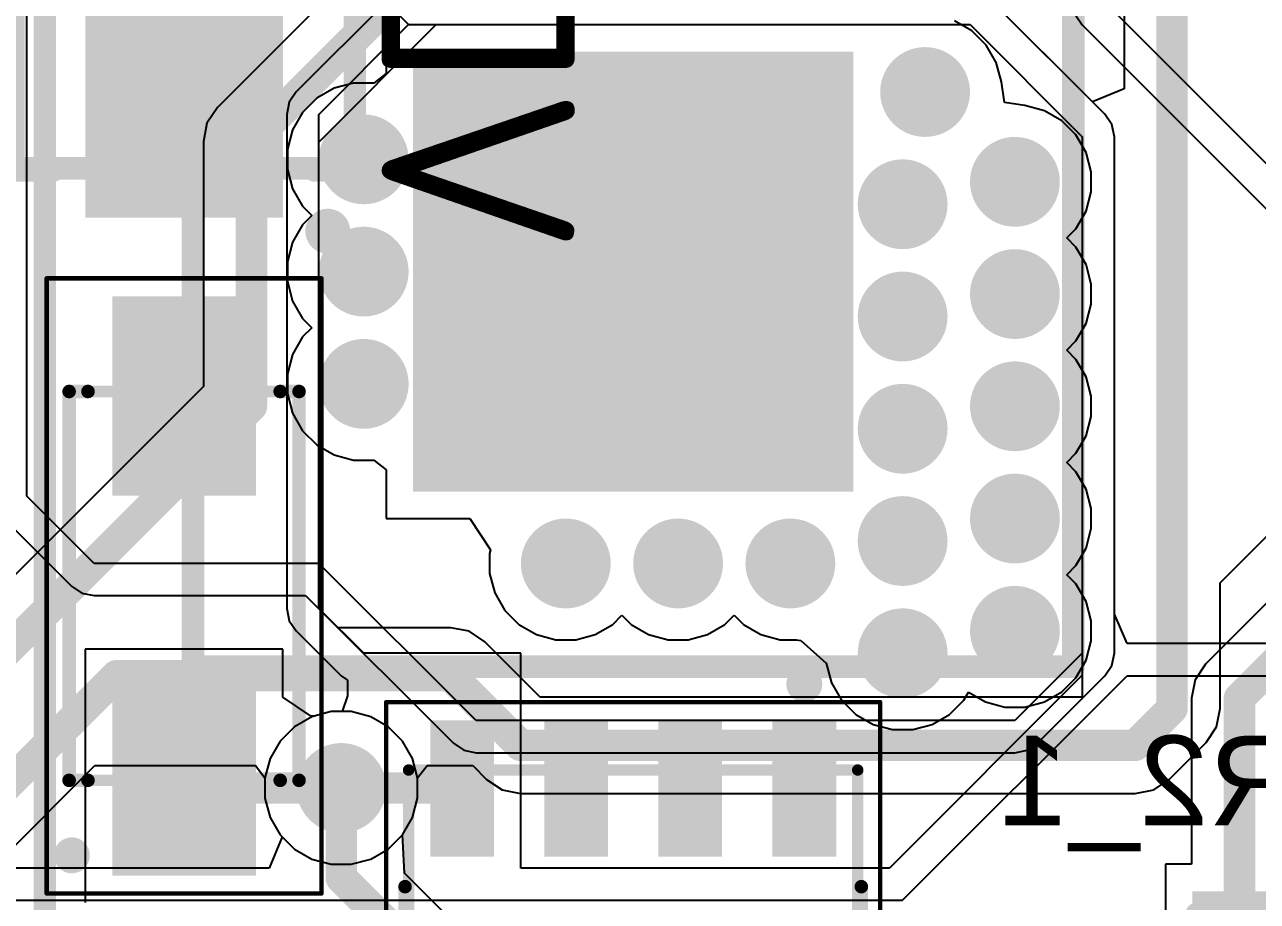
# Model space of a CAD drawing. Header units: inches. Extents: x 0 to 106, y 0 to 106.
# Drawn here: x 23.22 to 36.95, y 71.49 to 81.25 of the extents above; entities that cross this region are included whole.
import ezdxf

# ---------------------------------------------------------------- set-up
doc = ezdxf.new("R2010")
doc.units = ezdxf.units.IN
for name, color, linetype in [('Assembly Notes', 56, 'Continuous'), ('Board Shape', 56, 'Continuous'), ('Bottom Layer', 5, 'Continuous'), ('Bottom Overlay', 54, 'Continuous'), ('Bottom Paste', 16, 'Continuous'), ('Bottom Solder', 6, 'Continuous'), ('Layer 1', 16, 'Continuous'), ('Layer 2', 76, 'Continuous'), ('Mechanical 1', 6, 'Continuous'), ('Mechanical 13', 56, 'Continuous'), ('Mechanical 15', 56, 'Continuous'), ('Multi-Layer', 9, 'Continuous'), ('Pad Holes', 156, 'Continuous'), ('Top Layer', 1, 'Continuous'), ('Top Overlay', 2, 'Continuous'), ('Top Paste', 8, 'Continuous'), ('Top Solder', 216, 'Continuous'), ('Via Holes', 16, 'Continuous')]:
    doc.layers.add(name, color=color, linetype=linetype)
doc.styles.add('Arial', font='', dxfattribs={"height": 0.2})
doc.styles.add('GOST type B', font='', dxfattribs={"height": 0.2})
doc.styles.get('Arial').set_extended_font_data('Arial')
doc.styles.get('GOST type B').set_extended_font_data('GOST type B')

# ---------------------------------------------------------------- blocks, each defined once
blk = doc.blocks.new('0603R_B_191')
at = {"layer": 'Bottom Layer'}
for points in [[(-0.25, 0.475), (-0.25, -0.475), (-1.05, -0.475), (-1.05, 0.475)], [(1.05, 0.475), (1.05, -0.475), (0.25, -0.475), (0.25, 0.475)]]:
    blk.add_hatch(color=5, dxfattribs=at).paths.add_polyline_path(points)
at = {"layer": 'Bottom Paste'}
for points in [[(-0.25, 0.475), (-0.25, -0.475), (-1.05, -0.475), (-1.05, 0.475)], [(1.05, 0.475), (1.05, -0.475), (0.25, -0.475), (0.25, 0.475)]]:
    blk.add_hatch(color=16, dxfattribs=at).paths.add_polyline_path(points)
at = {"layer": 'Bottom Solder'}
for points in [[(-0.2, 0.525), (-0.2, -0.525), (-1.1, -0.525), (-1.1, 0.525)], [(1.1, 0.525), (1.1, -0.525), (0.2, -0.525), (0.2, 0.525)]]:
    blk.add_hatch(color=6, dxfattribs=at).paths.add_polyline_path(points)
at = {"layer": 'Assembly Notes'}
for points in [[(-0.85, 0.475, 0.25, 0.25, 0), (0.85, 0.475, 0.25, 0.25, 0)], [(-0.85, 0.475, 0.25, 0.25, 0), (-0.85, -0.475, 0.25, 0.25, 0)], [(0.85, 0.475, 0.25, 0.25, 0), (0.85, -0.475, 0.25, 0.25, 0)], [(-0.85, -0.475, 0.25, 0.25, 0), (0.85, -0.475, 0.25, 0.25, 0)]]:
    blk.add_lwpolyline(points, format="xyseb", dxfattribs=at)
for points in [[(-0.913, 0.475, 0.125, 0.125, 1), (-0.788, 0.475, 0.125, 0.125, 1)], [(-0.913, 0.475, 0.125, 0.125, 1), (-0.788, 0.475, 0.125, 0.125, 1)], [(0.787, 0.475, 0.125, 0.125, 1), (0.912, 0.475, 0.125, 0.125, 1)], [(0.787, 0.475, 0.125, 0.125, 1), (0.912, 0.475, 0.125, 0.125, 1)], [(-0.913, -0.475, 0.125, 0.125, 1), (-0.788, -0.475, 0.125, 0.125, 1)], [(-0.913, -0.475, 0.125, 0.125, 1), (-0.788, -0.475, 0.125, 0.125, 1)], [(0.787, -0.475, 0.125, 0.125, 1), (0.912, -0.475, 0.125, 0.125, 1)], [(0.787, -0.475, 0.125, 0.125, 1), (0.912, -0.475, 0.125, 0.125, 1)]]:
    blk.add_lwpolyline(points, format="xyseb", close=True, dxfattribs=at)
at = {"layer": 'Bottom Overlay'}
for points in [[(-0.5, 0.725, 0.15, 0.15, 0), (0.5, 0.725, 0.15, 0.15, 0)], [(-0.5, -0.725, 0.15, 0.15, 0), (0.5, -0.725, 0.15, 0.15, 0)]]:
    blk.add_lwpolyline(points, format="xyseb", dxfattribs=at)
for points in [[(-0.537, 0.725, 0.075, 0.075, 1), (-0.462, 0.725, 0.075, 0.075, 1)], [(0.462, 0.725, 0.075, 0.075, 1), (0.537, 0.725, 0.075, 0.075, 1)], [(-0.537, -0.725, 0.075, 0.075, 1), (-0.462, -0.725, 0.075, 0.075, 1)], [(0.462, -0.725, 0.075, 0.075, 1), (0.537, -0.725, 0.075, 0.075, 1)]]:
    blk.add_lwpolyline(points, format="xyseb", close=True, dxfattribs=at)
at = {"layer": 'Assembly Notes', "style": 'GOST type B', "text_generation_flag": 2}
blk.add_text('R2_1', height=2.15, rotation=180, dxfattribs=at).set_placement((-2.4, -1.4))
blk = doc.blocks.new('SMA_B_216')
at = {"layer": 'Bottom Layer'}
for points in [[(-3.175, 0.75), (-1.055, 0.75), (-1.055, -0.75), (-3.175, -0.75)], [(1.055, 0.75), (3.175, 0.75), (3.175, -0.75), (1.055, -0.75)]]:
    blk.add_hatch(color=5, dxfattribs=at).paths.add_polyline_path(points)
at = {"layer": 'Bottom Paste'}
for points in [[(-3.175, 0.75), (-1.055, 0.75), (-1.055, -0.75), (-3.175, -0.75)], [(1.055, 0.75), (3.175, 0.75), (3.175, -0.75), (1.055, -0.75)]]:
    blk.add_hatch(color=16, dxfattribs=at).paths.add_polyline_path(points)
at = {"layer": 'Bottom Solder'}
for points in [[(-3.225, 0.8), (-1.005, 0.8), (-1.005, -0.8), (-3.225, -0.8)], [(1.005, 0.8), (3.225, 0.8), (3.225, -0.8), (1.005, -0.8)]]:
    blk.add_hatch(color=6, dxfattribs=at).paths.add_polyline_path(points)
at = {"layer": 'Bottom Overlay'}
for points in [[(-2.9, 1.25, 0.2, 0.2, 1), (-3.1, 1.25, 0.2, 0.2, 1)], [(-3.15, 1.25, 0.1, 0.1, 1), (-3.05, 1.25, 0.1, 0.1, 1)], [(-2.95, 1.25, 0.1, 0.1, 1), (-2.85, 1.25, 0.1, 0.1, 1)], [(-2.203, 1.28, 0.075, 0.075, 1), (-2.127, 1.28, 0.075, 0.075, 1)], [(-2.203, 1.28, 0.075, 0.075, 1), (-2.127, 1.28, 0.075, 0.075, 1)], [(2.127, 1.28, 0.075, 0.075, 1), (2.203, 1.28, 0.075, 0.075, 1)], [(2.127, 1.28, 0.075, 0.075, 1), (2.203, 1.28, 0.075, 0.075, 1)], [(-2.203, 1.07, 0.075, 0.075, 1), (-2.127, 1.07, 0.075, 0.075, 1)], [(2.127, 1.07, 0.075, 0.075, 1), (2.203, 1.07, 0.075, 0.075, 1)], [(-2.203, -1.07, 0.075, 0.075, 1), (-2.127, -1.07, 0.075, 0.075, 1)], [(2.127, -1.07, 0.075, 0.075, 1), (2.203, -1.07, 0.075, 0.075, 1)], [(-2.203, -1.28, 0.075, 0.075, 1), (-2.127, -1.28, 0.075, 0.075, 1)], [(-2.203, -1.28, 0.075, 0.075, 1), (-2.127, -1.28, 0.075, 0.075, 1)], [(2.127, -1.28, 0.075, 0.075, 1), (2.203, -1.28, 0.075, 0.075, 1)], [(2.127, -1.28, 0.075, 0.075, 1), (2.203, -1.28, 0.075, 0.075, 1)]]:
    blk.add_lwpolyline(points, format="xyseb", close=True, dxfattribs=at)
for points in [[(-2.165, 1.28, 0.15, 0.15, 0), (-2.165, 1.07, 0.15, 0.15, 0)], [(-2.165, 1.28, 0.15, 0.15, 0), (2.165, 1.28, 0.15, 0.15, 0)], [(2.165, 1.28, 0.15, 0.15, 0), (2.165, 1.07, 0.15, 0.15, 0)], [(-2.165, -1.07, 0.15, 0.15, 0), (-2.165, -1.28, 0.15, 0.15, 0)], [(2.165, -1.07, 0.15, 0.15, 0), (2.165, -1.28, 0.15, 0.15, 0)], [(-2.165, -1.28, 0.15, 0.15, 0), (2.165, -1.28, 0.15, 0.15, 0)]]:
    blk.add_lwpolyline(points, format="xyseb", dxfattribs=at)
at = {"layer": 'Mechanical 13'}
for points in [[(-2.165, 1.28, 0.127, 0.127, 0), (-2.165, -1.28, 0.127, 0.127, 0)], [(-2.165, 1.28, 0.127, 0.127, 0), (2.165, 1.28, 0.127, 0.127, 0)], [(2.165, 1.28, 0.127, 0.127, 0), (2.165, -1.28, 0.127, 0.127, 0)], [(-2.165, -1.28, 0.127, 0.127, 0), (2.165, -1.28, 0.127, 0.127, 0)]]:
    blk.add_lwpolyline(points, format="xyseb", dxfattribs=at)
for points in [[(-2.197, 1.28, 0.0635, 0.0635, 1), (-2.133, 1.28, 0.0635, 0.0635, 1)], [(-2.197, 1.28, 0.0635, 0.0635, 1), (-2.133, 1.28, 0.0635, 0.0635, 1)], [(2.133, 1.28, 0.0635, 0.0635, 1), (2.197, 1.28, 0.0635, 0.0635, 1)], [(2.133, 1.28, 0.0635, 0.0635, 1), (2.197, 1.28, 0.0635, 0.0635, 1)], [(-2.197, -1.28, 0.0635, 0.0635, 1), (-2.133, -1.28, 0.0635, 0.0635, 1)], [(-2.197, -1.28, 0.0635, 0.0635, 1), (-2.133, -1.28, 0.0635, 0.0635, 1)], [(2.133, -1.28, 0.0635, 0.0635, 1), (2.197, -1.28, 0.0635, 0.0635, 1)], [(2.133, -1.28, 0.0635, 0.0635, 1), (2.197, -1.28, 0.0635, 0.0635, 1)]]:
    blk.add_lwpolyline(points, format="xyseb", close=True, dxfattribs=at)
at = {"layer": 'Mechanical 15'}
for points in [[(-3.425, 1.53, 0.05, 0.05, 0), (-3.425, -1.53, 0.05, 0.05, 0)], [(-3.425, 1.53, 0.05, 0.05, 0), (3.425, 1.53, 0.05, 0.05, 0)], [(3.425, 1.53, 0.05, 0.05, 0), (3.425, -1.53, 0.05, 0.05, 0)], [(-3.425, -1.53, 0.05, 0.05, 0), (3.425, -1.53, 0.05, 0.05, 0)]]:
    blk.add_lwpolyline(points, format="xyseb", dxfattribs=at)
for points in [[(-3.437, 1.53, 0.025, 0.025, 1), (-3.413, 1.53, 0.025, 0.025, 1)], [(-3.437, 1.53, 0.025, 0.025, 1), (-3.413, 1.53, 0.025, 0.025, 1)], [(3.413, 1.53, 0.025, 0.025, 1), (3.437, 1.53, 0.025, 0.025, 1)], [(3.413, 1.53, 0.025, 0.025, 1), (3.437, 1.53, 0.025, 0.025, 1)], [(-3.437, -1.53, 0.025, 0.025, 1), (-3.413, -1.53, 0.025, 0.025, 1)], [(-3.437, -1.53, 0.025, 0.025, 1), (-3.413, -1.53, 0.025, 0.025, 1)], [(3.413, -1.53, 0.025, 0.025, 1), (3.437, -1.53, 0.025, 0.025, 1)], [(3.413, -1.53, 0.025, 0.025, 1), (3.437, -1.53, 0.025, 0.025, 1)]]:
    blk.add_lwpolyline(points, format="xyseb", close=True, dxfattribs=at)
blk = doc.blocks.new('SMB_B_224')
at = {"layer": 'Bottom Layer'}
for points in [[(-0.6, 1.05), (-0.6, -1.05), (-2.85, -1.05), (-2.85, 1.05)], [(2.85, 1.05), (2.85, -1.05), (0.6, -1.05), (0.6, 1.05)]]:
    blk.add_hatch(color=5, dxfattribs=at).paths.add_polyline_path(points)
at = {"layer": 'Bottom Paste'}
for points in [[(-0.6, 1.05), (-0.6, -1.05), (-2.85, -1.05), (-2.85, 1.05)], [(2.85, 1.05), (2.85, -1.05), (0.6, -1.05), (0.6, 1.05)]]:
    blk.add_hatch(color=16, dxfattribs=at).paths.add_polyline_path(points)
at = {"layer": 'Bottom Solder'}
for points in [[(-0.55, 1.1), (-0.55, -1.1), (-2.9, -1.1), (-2.9, 1.1)], [(2.9, 1.1), (2.9, -1.1), (0.55, -1.1), (0.55, 1.1)]]:
    blk.add_hatch(color=6, dxfattribs=at).paths.add_polyline_path(points)
at = {"layer": 'Bottom Overlay'}
for points in [[(-2.4, 1.9, 0.2, 0.2, 0), (-2.4, 1.45, 0.2, 0.2, 0)], [(-2.4, 1.9, 0.2, 0.2, 0), (2.4, 1.9, 0.2, 0.2, 0)], [(2.4, 1.9, 0.2, 0.2, 0), (2.4, 1.45, 0.2, 0.2, 0)], [(-2.4, -1.45, 0.2, 0.2, 0), (-2.4, -1.9, 0.2, 0.2, 0)], [(2.4, -1.45, 0.2, 0.2, 0), (2.4, -1.9, 0.2, 0.2, 0)], [(-2.4, -1.9, 0.2, 0.2, 0), (2.4, -1.9, 0.2, 0.2, 0)]]:
    blk.add_lwpolyline(points, format="xyseb", dxfattribs=at)
for points in [[(-2.45, 1.9, 0.1, 0.1, 1), (-2.35, 1.9, 0.1, 0.1, 1)], [(-2.45, 1.9, 0.1, 0.1, 1), (-2.35, 1.9, 0.1, 0.1, 1)], [(2.35, 1.9, 0.1, 0.1, 1), (2.45, 1.9, 0.1, 0.1, 1)], [(2.35, 1.9, 0.1, 0.1, 1), (2.45, 1.9, 0.1, 0.1, 1)], [(-2.45, 1.45, 0.1, 0.1, 1), (-2.35, 1.45, 0.1, 0.1, 1)], [(2.35, 1.45, 0.1, 0.1, 1), (2.45, 1.45, 0.1, 0.1, 1)], [(-2.925, -1.6, 0.25, 0.25, 1), (-3.175, -1.6, 0.25, 0.25, 1)], [(-2.45, -1.45, 0.1, 0.1, 1), (-2.35, -1.45, 0.1, 0.1, 1)], [(2.35, -1.45, 0.1, 0.1, 1), (2.45, -1.45, 0.1, 0.1, 1)], [(-3.238, -1.6, 0.125, 0.125, 1), (-3.113, -1.6, 0.125, 0.125, 1)], [(-2.987, -1.6, 0.125, 0.125, 1), (-2.863, -1.6, 0.125, 0.125, 1)], [(-2.45, -1.9, 0.1, 0.1, 1), (-2.35, -1.9, 0.1, 0.1, 1)], [(-2.45, -1.9, 0.1, 0.1, 1), (-2.35, -1.9, 0.1, 0.1, 1)], [(2.35, -1.9, 0.1, 0.1, 1), (2.45, -1.9, 0.1, 0.1, 1)], [(2.35, -1.9, 0.1, 0.1, 1), (2.45, -1.9, 0.1, 0.1, 1)]]:
    blk.add_lwpolyline(points, format="xyseb", close=True, dxfattribs=at)
at = {"layer": 'Mechanical 13'}
for points in [[(-2.35, 1.9, 0.25, 0.25, 0), (-2.35, -1.9, 0.25, 0.25, 0)], [(-2.35, 1.9, 0.25, 0.25, 0), (2.35, 1.9, 0.25, 0.25, 0)], [(2.35, 1.9, 0.25, 0.25, 0), (2.35, -1.9, 0.25, 0.25, 0)], [(-2.35, -1.9, 0.25, 0.25, 0), (2.35, -1.9, 0.25, 0.25, 0)]]:
    blk.add_lwpolyline(points, format="xyseb", dxfattribs=at)
for points in [[(-2.412, 1.9, 0.125, 0.125, 1), (-2.288, 1.9, 0.125, 0.125, 1)], [(-2.412, 1.9, 0.125, 0.125, 1), (-2.288, 1.9, 0.125, 0.125, 1)], [(2.288, 1.9, 0.125, 0.125, 1), (2.412, 1.9, 0.125, 0.125, 1)], [(2.288, 1.9, 0.125, 0.125, 1), (2.412, 1.9, 0.125, 0.125, 1)], [(-2.412, -1.9, 0.125, 0.125, 1), (-2.288, -1.9, 0.125, 0.125, 1)], [(-2.412, -1.9, 0.125, 0.125, 1), (-2.288, -1.9, 0.125, 0.125, 1)], [(2.288, -1.9, 0.125, 0.125, 1), (2.412, -1.9, 0.125, 0.125, 1)], [(2.288, -1.9, 0.125, 0.125, 1), (2.412, -1.9, 0.125, 0.125, 1)]]:
    blk.add_lwpolyline(points, format="xyseb", close=True, dxfattribs=at)
at = {"layer": 'Mechanical 13', "style": 'GOST type B', "text_generation_flag": 2}
blk.add_text('VD1_1', height=2.15, rotation=180, dxfattribs=at).set_placement((-3.3, -2.2))
blk = doc.blocks.new('XT90PB_M_262')
at = {"layer": 'Top Overlay'}
blk.add_lwpolyline([(-9.9, -4.95, 0.25, 0.25, 0), (10.9, -4.95, 0.25, 0.25, 0)], format="xyseb", dxfattribs=at)
blk = doc.blocks.new('MR60PB_M_267')
at = {"layer": 'Bottom Layer'}
blk.add_hatch(color=5, dxfattribs=at).paths.add_polyline_path([(3.1, 2.4), (7.9, 2.4), (7.9, -2.4), (3.1, -2.4)])
at = {"layer": 'Bottom Solder'}
blk.add_hatch(color=6, dxfattribs=at).paths.add_polyline_path([(3.05, 2.45), (7.95, 2.45), (7.95, -2.45), (3.05, -2.45)])
at = {"layer": 'Layer 1'}
blk.add_hatch(color=16, dxfattribs=at).paths.add_polyline_path([(3.1, 2.4), (7.9, 2.4), (7.9, -2.4), (3.1, -2.4)])
at = {"layer": 'Layer 2'}
blk.add_hatch(color=76, dxfattribs=at).paths.add_polyline_path([(3.1, 2.4), (7.9, 2.4), (7.9, -2.4), (3.1, -2.4)])
at = {"layer": 'Multi-Layer'}
blk.add_hatch(color=9, dxfattribs=at).paths.add_polyline_path([(3.1, 2.4), (7.9, 2.4), (7.9, -2.4), (3.1, -2.4)])
at = {"layer": 'Pad Holes'}
h = blk.add_hatch(color=7, dxfattribs=at)
edge = h.paths.add_edge_path()
edge.add_arc((5.5, 0), 1.6, 0, 360)
at = {"layer": 'Top Layer'}
blk.add_hatch(color=1, dxfattribs=at).paths.add_polyline_path([(3.1, 2.4), (7.9, 2.4), (7.9, -2.4), (3.1, -2.4)])
at = {"layer": 'Top Solder'}
blk.add_hatch(color=216, dxfattribs=at).paths.add_polyline_path([(3.05, 2.45), (7.95, 2.45), (7.95, -2.45), (3.05, -2.45)])
at = {"layer": 'Mechanical 1'}
blk.add_lwpolyline([(7.9, 4.9, 0.254, 0.254, 0), (-5.5, 4.9, 0.254, 0.254, 0)], format="xyseb", dxfattribs=at)
blk.add_lwpolyline([(7.836, 4.9, 0.127, 0.127, 1), (7.963, 4.9, 0.127, 0.127, 1)], format="xyseb", close=True, dxfattribs=at)
at = {"layer": 'Top Overlay'}
for points in [[(9.9, 4.9, 0.254, 0.254, 0), (-9.9, 4.9, 0.254, 0.254, 0)], [(9.9, 0, 0.254, 0.254, 0), (9.9, 4.9, 0.254, 0.254, 0)], [(9.9, -4.9, 0.254, 0.254, 0), (9.9, 0, 0.254, 0.254, 0)], [(9.9, -4.9, 0.254, 0.254, 0), (-9.9, -4.9, 0.254, 0.254, 0)]]:
    blk.add_lwpolyline(points, format="xyseb", dxfattribs=at)
for points in [[(9.836, 4.9, 0.127, 0.127, 1), (9.963, 4.9, 0.127, 0.127, 1)], [(9.836, 4.9, 0.127, 0.127, 1), (9.963, 4.9, 0.127, 0.127, 1)], [(9.836, 0, 0.127, 0.127, 1), (9.963, 0, 0.127, 0.127, 1)], [(9.836, 0, 0.127, 0.127, 1), (9.963, 0, 0.127, 0.127, 1)], [(9.836, -4.9, 0.127, 0.127, 1), (9.963, -4.9, 0.127, 0.127, 1)], [(9.836, -4.9, 0.127, 0.127, 1), (9.963, -4.9, 0.127, 0.127, 1)]]:
    blk.add_lwpolyline(points, format="xyseb", close=True, dxfattribs=at)
blk = doc.blocks.new('PQFN_5_6_275')
at = {"layer": 'Top Layer'}
for points in [[(-3.455, 2.21), (-2.035, 2.21), (-2.035, 1.6), (-3.455, 1.6)], [(3.455, 1.6), (2.035, 1.6), (2.035, 2.21), (3.455, 2.21)], [(-1.215, 1.955), (2.535, 1.955), (2.535, -1.955), (-1.215, -1.955)], [(-3.455, 0.94), (-2.035, 0.94), (-2.035, 0.33), (-3.455, 0.33)], [(3.455, 0.33), (2.035, 0.33), (2.035, 0.94), (3.455, 0.94)], [(-3.455, -0.33), (-2.035, -0.33), (-2.035, -0.94), (-3.455, -0.94)], [(3.455, -0.94), (2.035, -0.94), (2.035, -0.33), (3.455, -0.33)], [(-3.455, -1.6), (-2.035, -1.6), (-2.035, -2.21), (-3.455, -2.21)], [(3.455, -2.21), (2.035, -2.21), (2.035, -1.6), (3.455, -1.6)]]:
    blk.add_hatch(color=1, dxfattribs=at).paths.add_polyline_path(points)
at = {"layer": 'Top Paste'}
for points in [[(-3.455, 2.21), (-2.035, 2.21), (-2.035, 1.6), (-3.455, 1.6)], [(3.455, 1.6), (2.035, 1.6), (2.035, 2.21), (3.455, 2.21)], [(-3.455, 0.94), (-2.035, 0.94), (-2.035, 0.33), (-3.455, 0.33)], [(3.455, 0.33), (2.035, 0.33), (2.035, 0.94), (3.455, 0.94)], [(-3.455, -0.33), (-2.035, -0.33), (-2.035, -0.94), (-3.455, -0.94)], [(3.455, -0.94), (2.035, -0.94), (2.035, -0.33), (3.455, -0.33)], [(-3.455, -1.6), (-2.035, -1.6), (-2.035, -2.21), (-3.455, -2.21)], [(3.455, -2.21), (2.035, -2.21), (2.035, -1.6), (3.455, -1.6)]]:
    blk.add_hatch(color=8, dxfattribs=at).paths.add_polyline_path(points)
at = {"layer": 'Top Solder'}
for points in [[(-3.505, 2.26), (-1.985, 2.26), (-1.985, 1.55), (-3.505, 1.55)], [(3.505, 1.55), (1.985, 1.55), (1.985, 2.26), (3.505, 2.26)], [(-1.265, 2.005), (2.585, 2.005), (2.585, -2.005), (-1.265, -2.005)], [(-3.505, 0.99), (-1.985, 0.99), (-1.985, 0.28), (-3.505, 0.28)], [(3.505, 0.28), (1.985, 0.28), (1.985, 0.99), (3.505, 0.99)], [(-3.505, -0.28), (-1.985, -0.28), (-1.985, -0.99), (-3.505, -0.99)], [(3.505, -0.99), (1.985, -0.99), (1.985, -0.28), (3.505, -0.28)], [(-3.505, -1.55), (-1.985, -1.55), (-1.985, -2.26), (-3.505, -2.26)], [(3.505, -2.26), (1.985, -2.26), (1.985, -1.55), (3.505, -1.55)]]:
    blk.add_hatch(color=216, dxfattribs=at).paths.add_polyline_path(points)
at = {"layer": 'Mechanical 13'}
for points in [[(-2.95, -2.5, 0.127, 0.127, 0), (-2.95, 2.5, 0.127, 0.127, 0)], [(2.95, 2.5, 0.127, 0.127, 0), (-2.95, 2.5, 0.127, 0.127, 0)], [(2.95, -2.5, 0.127, 0.127, 0), (2.95, 2.5, 0.127, 0.127, 0)], [(2.95, -2.5, 0.127, 0.127, 0), (-2.95, -2.5, 0.127, 0.127, 0)]]:
    blk.add_lwpolyline(points, format="xyseb", dxfattribs=at)
for points in [[(-2.982, 2.5, 0.0635, 0.0635, 1), (-2.918, 2.5, 0.0635, 0.0635, 1)], [(-2.982, 2.5, 0.0635, 0.0635, 1), (-2.918, 2.5, 0.0635, 0.0635, 1)], [(2.918, 2.5, 0.0635, 0.0635, 1), (2.982, 2.5, 0.0635, 0.0635, 1)], [(2.918, 2.5, 0.0635, 0.0635, 1), (2.982, 2.5, 0.0635, 0.0635, 1)], [(-3.805, 1.905, 0.2, 0.2, 1), (-4.005, 1.905, 0.2, 0.2, 1)], [(-4.055, 1.905, 0.1, 0.1, 1), (-3.955, 1.905, 0.1, 0.1, 1)], [(-3.855, 1.905, 0.1, 0.1, 1), (-3.755, 1.905, 0.1, 0.1, 1)], [(-2.982, -2.5, 0.0635, 0.0635, 1), (-2.918, -2.5, 0.0635, 0.0635, 1)], [(-2.982, -2.5, 0.0635, 0.0635, 1), (-2.918, -2.5, 0.0635, 0.0635, 1)], [(2.918, -2.5, 0.0635, 0.0635, 1), (2.982, -2.5, 0.0635, 0.0635, 1)], [(2.918, -2.5, 0.0635, 0.0635, 1), (2.982, -2.5, 0.0635, 0.0635, 1)]]:
    blk.add_lwpolyline(points, format="xyseb", close=True, dxfattribs=at)
at = {"layer": 'Mechanical 15'}
for points in [[(-3.705, -2.75, 0.05, 0.05, 0), (-3.705, 2.75, 0.05, 0.05, 0)], [(3.705, 2.75, 0.05, 0.05, 0), (-3.705, 2.75, 0.05, 0.05, 0)], [(3.705, -2.75, 0.05, 0.05, 0), (3.705, 2.75, 0.05, 0.05, 0)], [(3.705, -2.75, 0.05, 0.05, 0), (-3.705, -2.75, 0.05, 0.05, 0)]]:
    blk.add_lwpolyline(points, format="xyseb", dxfattribs=at)
for points in [[(-3.717, 2.75, 0.025, 0.025, 1), (-3.692, 2.75, 0.025, 0.025, 1)], [(-3.717, 2.75, 0.025, 0.025, 1), (-3.692, 2.75, 0.025, 0.025, 1)], [(3.692, 2.75, 0.025, 0.025, 1), (3.717, 2.75, 0.025, 0.025, 1)], [(3.692, 2.75, 0.025, 0.025, 1), (3.717, 2.75, 0.025, 0.025, 1)], [(-3.717, -2.75, 0.025, 0.025, 1), (-3.692, -2.75, 0.025, 0.025, 1)], [(-3.717, -2.75, 0.025, 0.025, 1), (-3.692, -2.75, 0.025, 0.025, 1)], [(3.692, -2.75, 0.025, 0.025, 1), (3.717, -2.75, 0.025, 0.025, 1)], [(3.692, -2.75, 0.025, 0.025, 1), (3.717, -2.75, 0.025, 0.025, 1)]]:
    blk.add_lwpolyline(points, format="xyseb", close=True, dxfattribs=at)
at = {"layer": 'Top Overlay'}
for points in [[(1.905, 2.54, 0.15, 0.15, 0), (-1.651, 2.54, 0.15, 0.15, 0)], [(1.905, -2.54, 0.15, 0.15, 0), (-1.651, -2.54, 0.15, 0.15, 0)]]:
    blk.add_lwpolyline(points, format="xyseb", dxfattribs=at)
for points in [[(-1.689, 2.54, 0.075, 0.075, 1), (-1.613, 2.54, 0.075, 0.075, 1)], [(1.867, 2.54, 0.075, 0.075, 1), (1.943, 2.54, 0.075, 0.075, 1)], [(-3.805, 1.905, 0.2, 0.2, 1), (-4.005, 1.905, 0.2, 0.2, 1)], [(-4.055, 1.905, 0.1, 0.1, 1), (-3.955, 1.905, 0.1, 0.1, 1)], [(-3.855, 1.905, 0.1, 0.1, 1), (-3.755, 1.905, 0.1, 0.1, 1)], [(-1.689, -2.54, 0.075, 0.075, 1), (-1.613, -2.54, 0.075, 0.075, 1)], [(1.867, -2.54, 0.075, 0.075, 1), (1.943, -2.54, 0.075, 0.075, 1)]]:
    blk.add_lwpolyline(points, format="xyseb", close=True, dxfattribs=at)
at = {"layer": 'Top Paste'}
for p, q in [((-0.865, 0.175), (-0.865, 1.615)), ((-0.865, 1.615), (0.235, 1.615)), ((0.235, 1.615), (0.235, 0.175)), ((0.585, 0.175), (0.585, 1.615)), ((0.585, 1.615), (1.685, 1.615)), ((1.685, 1.615), (1.685, 0.175)), ((0.235, 0.175), (-0.865, 0.175)), ((1.685, 0.175), (0.585, 0.175)), ((-0.865, -1.615), (-0.865, -0.175)), ((-0.865, -0.175), (0.235, -0.175)), ((0.235, -0.175), (0.235, -1.615)), ((0.585, -1.615), (0.585, -0.175)), ((0.585, -0.175), (1.685, -0.175)), ((1.685, -0.175), (1.685, -1.615)), ((0.235, -1.615), (-0.865, -1.615)), ((1.685, -1.615), (0.585, -1.615))]:
    blk.add_line(p, q, dxfattribs=at)

msp = doc.modelspace()

# ---------------------------------------------------------------- hatches: boundary and pattern name
at = {"layer": 'Bottom Layer'}
h = msp.add_hatch(color=5, dxfattribs=at)
edge = h.paths.add_edge_path()
edge.add_arc((33.25, 80.5), 0.5, 0, 360)
h = msp.add_hatch(color=5, dxfattribs=at)
edge = h.paths.add_edge_path()
edge.add_arc((27, 79.75), 0.5, 0, 360)
h = msp.add_hatch(color=5, dxfattribs=at)
edge = h.paths.add_edge_path()
edge.add_arc((34.25, 79.5), 0.5, 0, 360)
h = msp.add_hatch(color=5, dxfattribs=at)
edge = h.paths.add_edge_path()
edge.add_arc((33, 79.25), 0.5, 0, 360)
h = msp.add_hatch(color=5, dxfattribs=at)
edge = h.paths.add_edge_path()
edge.add_arc((27, 78.5), 0.5, 0, 360)
h = msp.add_hatch(color=5, dxfattribs=at)
edge = h.paths.add_edge_path()
edge.add_arc((34.25, 78.25), 0.5, 0, 360)
h = msp.add_hatch(color=5, dxfattribs=at)
edge = h.paths.add_edge_path()
edge.add_arc((33, 78), 0.5, 0, 360)
h = msp.add_hatch(color=5, dxfattribs=at)
edge = h.paths.add_edge_path()
edge.add_arc((27, 77.25), 0.5, 0, 360)
h = msp.add_hatch(color=5, dxfattribs=at)
edge = h.paths.add_edge_path()
edge.add_arc((34.25, 77), 0.5, 0, 360)
h = msp.add_hatch(color=5, dxfattribs=at)
edge = h.paths.add_edge_path()
edge.add_arc((33, 76.75), 0.5, 0, 360)
h = msp.add_hatch(color=5, dxfattribs=at)
edge = h.paths.add_edge_path()
edge.add_arc((34.25, 75.75), 0.5, 0, 360)
h = msp.add_hatch(color=5, dxfattribs=at)
edge = h.paths.add_edge_path()
edge.add_arc((33, 75.5), 0.5, 0, 360)
h = msp.add_hatch(color=5, dxfattribs=at)
edge = h.paths.add_edge_path()
edge.add_arc((29.25, 75.25), 0.5, 0, 360)
h = msp.add_hatch(color=5, dxfattribs=at)
edge = h.paths.add_edge_path()
edge.add_arc((30.5, 75.25), 0.5, 0, 360)
h = msp.add_hatch(color=5, dxfattribs=at)
edge = h.paths.add_edge_path()
edge.add_arc((31.75, 75.25), 0.5, 0, 360)
h = msp.add_hatch(color=5, dxfattribs=at)
edge = h.paths.add_edge_path()
edge.add_arc((34.25, 74.5), 0.5, 0, 360)
h = msp.add_hatch(color=5, dxfattribs=at)
edge = h.paths.add_edge_path()
edge.add_arc((33, 74.25), 0.5, 0, 360)
h = msp.add_hatch(color=5, dxfattribs=at)
edge = h.paths.add_edge_path()
edge.add_arc((26.75, 72.75), 0.5, 0, 360)
at = {"layer": 'Layer 1'}
h = msp.add_hatch(color=16, dxfattribs=at)
edge = h.paths.add_edge_path()
edge.add_arc((33.25, 80.5), 0.5, 0, 360)
h = msp.add_hatch(color=16, dxfattribs=at)
edge = h.paths.add_edge_path()
edge.add_arc((27, 79.75), 0.5, 0, 360)
h = msp.add_hatch(color=16, dxfattribs=at)
edge = h.paths.add_edge_path()
edge.add_arc((34.25, 79.5), 0.5, 0, 360)
h = msp.add_hatch(color=16, dxfattribs=at)
edge = h.paths.add_edge_path()
edge.add_arc((33, 79.25), 0.5, 0, 360)
h = msp.add_hatch(color=16, dxfattribs=at)
edge = h.paths.add_edge_path()
edge.add_arc((27, 78.5), 0.5, 0, 360)
h = msp.add_hatch(color=16, dxfattribs=at)
edge = h.paths.add_edge_path()
edge.add_arc((34.25, 78.25), 0.5, 0, 360)
h = msp.add_hatch(color=16, dxfattribs=at)
edge = h.paths.add_edge_path()
edge.add_arc((33, 78), 0.5, 0, 360)
h = msp.add_hatch(color=16, dxfattribs=at)
edge = h.paths.add_edge_path()
edge.add_arc((27, 77.25), 0.5, 0, 360)
h = msp.add_hatch(color=16, dxfattribs=at)
edge = h.paths.add_edge_path()
edge.add_arc((34.25, 77), 0.5, 0, 360)
h = msp.add_hatch(color=16, dxfattribs=at)
edge = h.paths.add_edge_path()
edge.add_arc((33, 76.75), 0.5, 0, 360)
h = msp.add_hatch(color=16, dxfattribs=at)
edge = h.paths.add_edge_path()
edge.add_arc((34.25, 75.75), 0.5, 0, 360)
h = msp.add_hatch(color=16, dxfattribs=at)
edge = h.paths.add_edge_path()
edge.add_arc((33, 75.5), 0.5, 0, 360)
h = msp.add_hatch(color=16, dxfattribs=at)
edge = h.paths.add_edge_path()
edge.add_arc((29.25, 75.25), 0.5, 0, 360)
h = msp.add_hatch(color=16, dxfattribs=at)
edge = h.paths.add_edge_path()
edge.add_arc((30.5, 75.25), 0.5, 0, 360)
h = msp.add_hatch(color=16, dxfattribs=at)
edge = h.paths.add_edge_path()
edge.add_arc((31.75, 75.25), 0.5, 0, 360)
h = msp.add_hatch(color=16, dxfattribs=at)
edge = h.paths.add_edge_path()
edge.add_arc((34.25, 74.5), 0.5, 0, 360)
h = msp.add_hatch(color=16, dxfattribs=at)
edge = h.paths.add_edge_path()
edge.add_arc((33, 74.25), 0.5, 0, 360)
h = msp.add_hatch(color=16, dxfattribs=at)
edge = h.paths.add_edge_path()
edge.add_arc((26.75, 72.75), 0.5, 0, 360)
at = {"layer": 'Layer 2'}
h = msp.add_hatch(color=76, dxfattribs=at)
edge = h.paths.add_edge_path()
edge.add_arc((33.25, 80.5), 0.5, 0, 360)
h = msp.add_hatch(color=76, dxfattribs=at)
edge = h.paths.add_edge_path()
edge.add_arc((27, 79.75), 0.5, 0, 360)
h = msp.add_hatch(color=76, dxfattribs=at)
edge = h.paths.add_edge_path()
edge.add_arc((34.25, 79.5), 0.5, 0, 360)
h = msp.add_hatch(color=76, dxfattribs=at)
edge = h.paths.add_edge_path()
edge.add_arc((33, 79.25), 0.5, 0, 360)
h = msp.add_hatch(color=76, dxfattribs=at)
edge = h.paths.add_edge_path()
edge.add_arc((27, 78.5), 0.5, 0, 360)
h = msp.add_hatch(color=76, dxfattribs=at)
edge = h.paths.add_edge_path()
edge.add_arc((34.25, 78.25), 0.5, 0, 360)
h = msp.add_hatch(color=76, dxfattribs=at)
edge = h.paths.add_edge_path()
edge.add_arc((33, 78), 0.5, 0, 360)
h = msp.add_hatch(color=76, dxfattribs=at)
edge = h.paths.add_edge_path()
edge.add_arc((27, 77.25), 0.5, 0, 360)
h = msp.add_hatch(color=76, dxfattribs=at)
edge = h.paths.add_edge_path()
edge.add_arc((34.25, 77), 0.5, 0, 360)
h = msp.add_hatch(color=76, dxfattribs=at)
edge = h.paths.add_edge_path()
edge.add_arc((33, 76.75), 0.5, 0, 360)
h = msp.add_hatch(color=76, dxfattribs=at)
edge = h.paths.add_edge_path()
edge.add_arc((34.25, 75.75), 0.5, 0, 360)
h = msp.add_hatch(color=76, dxfattribs=at)
edge = h.paths.add_edge_path()
edge.add_arc((33, 75.5), 0.5, 0, 360)
h = msp.add_hatch(color=76, dxfattribs=at)
edge = h.paths.add_edge_path()
edge.add_arc((29.25, 75.25), 0.5, 0, 360)
h = msp.add_hatch(color=76, dxfattribs=at)
edge = h.paths.add_edge_path()
edge.add_arc((30.5, 75.25), 0.5, 0, 360)
h = msp.add_hatch(color=76, dxfattribs=at)
edge = h.paths.add_edge_path()
edge.add_arc((31.75, 75.25), 0.5, 0, 360)
h = msp.add_hatch(color=76, dxfattribs=at)
edge = h.paths.add_edge_path()
edge.add_arc((34.25, 74.5), 0.5, 0, 360)
h = msp.add_hatch(color=76, dxfattribs=at)
edge = h.paths.add_edge_path()
edge.add_arc((33, 74.25), 0.5, 0, 360)
h = msp.add_hatch(color=76, dxfattribs=at)
edge = h.paths.add_edge_path()
edge.add_arc((26.75, 72.75), 0.5, 0, 360)
at = {"layer": 'Top Layer'}
h = msp.add_hatch(color=1, dxfattribs=at)
edge = h.paths.add_edge_path()
edge.add_arc((33.25, 80.5), 0.5, 0, 360)
h = msp.add_hatch(color=1, dxfattribs=at)
edge = h.paths.add_edge_path()
edge.add_arc((27, 79.75), 0.5, 0, 360)
h = msp.add_hatch(color=1, dxfattribs=at)
edge = h.paths.add_edge_path()
edge.add_arc((34.25, 79.5), 0.5, 0, 360)
h = msp.add_hatch(color=1, dxfattribs=at)
edge = h.paths.add_edge_path()
edge.add_arc((33, 79.25), 0.5, 0, 360)
h = msp.add_hatch(color=1, dxfattribs=at)
edge = h.paths.add_edge_path()
edge.add_arc((27, 78.5), 0.5, 0, 360)
h = msp.add_hatch(color=1, dxfattribs=at)
edge = h.paths.add_edge_path()
edge.add_arc((34.25, 78.25), 0.5, 0, 360)
h = msp.add_hatch(color=1, dxfattribs=at)
edge = h.paths.add_edge_path()
edge.add_arc((33, 78), 0.5, 0, 360)
h = msp.add_hatch(color=1, dxfattribs=at)
edge = h.paths.add_edge_path()
edge.add_arc((27, 77.25), 0.5, 0, 360)
h = msp.add_hatch(color=1, dxfattribs=at)
edge = h.paths.add_edge_path()
edge.add_arc((34.25, 77), 0.5, 0, 360)
h = msp.add_hatch(color=1, dxfattribs=at)
edge = h.paths.add_edge_path()
edge.add_arc((33, 76.75), 0.5, 0, 360)
h = msp.add_hatch(color=1, dxfattribs=at)
edge = h.paths.add_edge_path()
edge.add_arc((34.25, 75.75), 0.5, 0, 360)
h = msp.add_hatch(color=1, dxfattribs=at)
edge = h.paths.add_edge_path()
edge.add_arc((33, 75.5), 0.5, 0, 360)
h = msp.add_hatch(color=1, dxfattribs=at)
edge = h.paths.add_edge_path()
edge.add_arc((29.25, 75.25), 0.5, 0, 360)
h = msp.add_hatch(color=1, dxfattribs=at)
edge = h.paths.add_edge_path()
edge.add_arc((30.5, 75.25), 0.5, 0, 360)
h = msp.add_hatch(color=1, dxfattribs=at)
edge = h.paths.add_edge_path()
edge.add_arc((31.75, 75.25), 0.5, 0, 360)
h = msp.add_hatch(color=1, dxfattribs=at)
edge = h.paths.add_edge_path()
edge.add_arc((34.25, 74.5), 0.5, 0, 360)
h = msp.add_hatch(color=1, dxfattribs=at)
edge = h.paths.add_edge_path()
edge.add_arc((33, 74.25), 0.5, 0, 360)
h = msp.add_hatch(color=1, dxfattribs=at)
edge = h.paths.add_edge_path()
edge.add_arc((26.75, 72.75), 0.5, 0, 360)
at = {"layer": 'Via Holes'}
h = msp.add_hatch(color=7, dxfattribs=at)
edge = h.paths.add_edge_path()
edge.add_arc((33.25, 80.5), 0.25, 0, 360)
h = msp.add_hatch(color=7, dxfattribs=at)
edge = h.paths.add_edge_path()
edge.add_arc((27, 79.75), 0.25, 0, 360)
h = msp.add_hatch(color=7, dxfattribs=at)
edge = h.paths.add_edge_path()
edge.add_arc((34.25, 79.5), 0.25, 0, 360)
h = msp.add_hatch(color=7, dxfattribs=at)
edge = h.paths.add_edge_path()
edge.add_arc((33, 79.25), 0.25, 0, 360)
h = msp.add_hatch(color=7, dxfattribs=at)
edge = h.paths.add_edge_path()
edge.add_arc((27, 78.5), 0.25, 0, 360)
h = msp.add_hatch(color=7, dxfattribs=at)
edge = h.paths.add_edge_path()
edge.add_arc((34.25, 78.25), 0.25, 0, 360)
h = msp.add_hatch(color=7, dxfattribs=at)
edge = h.paths.add_edge_path()
edge.add_arc((33, 78), 0.25, 0, 360)
h = msp.add_hatch(color=7, dxfattribs=at)
edge = h.paths.add_edge_path()
edge.add_arc((27, 77.25), 0.25, 0, 360)
h = msp.add_hatch(color=7, dxfattribs=at)
edge = h.paths.add_edge_path()
edge.add_arc((34.25, 77), 0.25, 0, 360)
h = msp.add_hatch(color=7, dxfattribs=at)
edge = h.paths.add_edge_path()
edge.add_arc((33, 76.75), 0.25, 0, 360)
h = msp.add_hatch(color=7, dxfattribs=at)
edge = h.paths.add_edge_path()
edge.add_arc((34.25, 75.75), 0.25, 0, 360)
h = msp.add_hatch(color=7, dxfattribs=at)
edge = h.paths.add_edge_path()
edge.add_arc((33, 75.5), 0.25, 0, 360)
h = msp.add_hatch(color=7, dxfattribs=at)
edge = h.paths.add_edge_path()
edge.add_arc((29.25, 75.25), 0.25, 0, 360)
h = msp.add_hatch(color=7, dxfattribs=at)
edge = h.paths.add_edge_path()
edge.add_arc((30.5, 75.25), 0.25, 0, 360)
h = msp.add_hatch(color=7, dxfattribs=at)
edge = h.paths.add_edge_path()
edge.add_arc((31.75, 75.25), 0.25, 0, 360)
h = msp.add_hatch(color=7, dxfattribs=at)
edge = h.paths.add_edge_path()
edge.add_arc((34.25, 74.5), 0.25, 0, 360)
h = msp.add_hatch(color=7, dxfattribs=at)
edge = h.paths.add_edge_path()
edge.add_arc((33, 74.25), 0.25, 0, 360)
h = msp.add_hatch(color=7, dxfattribs=at)
edge = h.paths.add_edge_path()
edge.add_arc((26.75, 72.75), 0.25, 0, 360)

# ---------------------------------------------------------------- linework, layer by layer
at = {"layer": 'Board Shape'}
msp.add_lwpolyline([(29.284, 5.602, 0.2, 0.2, -0.680615), (37.984, 103.828, 0.2, 0.2, 0)], format="xyseb", dxfattribs=at)
at = {"layer": 'Bottom Layer'}
for p, q in [((26.75, 82), (27.5, 81.25)), ((23.25, 76), (23.25, 81.5)), ((35.252, 80.252), (34.002, 81.502)), ((38.5, 78.25), (35.25, 81.5)), ((27.5, 81.25), (33.75, 81.25)), ((33.75, 81.25), (35, 80)), ((34.92, 81.363), (34.998, 81.248)), ((34.998, 81.248), (38.248, 77.998)), ((35.33, 80.137), (35.252, 80.252)), ((35.357, 80), (35.33, 80.137)), ((35, 80), (35, 74.25)), ((35.357, 74.25), (35.357, 80)), ((24, 75.25), (23.25, 76)), ((22.998, 75.748), (23.748, 74.998)), ((37.9, 75.657), (36.371, 74.129)), ((26.5, 75.25), (24, 75.25)), ((28.25, 73.5), (26.5, 75.25)), ((23.748, 74.998), (23.863, 74.92)), ((23.863, 74.92), (24, 74.893)), ((24, 74.893), (26.352, 74.893)), ((26.352, 74.893), (27.998, 73.248)), ((26.1, 74.295), (23.9, 74.295)), ((23.9, 74.295), (23.9, 71.475)), ((26.1, 73.76), (26.1, 74.295)), ((35, 74.25), (34.25, 73.5)), ((35.33, 74.113), (35.357, 74.25)), ((35.252, 73.998), (35.33, 74.113)), ((36.371, 74.129), (36.255, 73.955)), ((34.502, 73.248), (35.252, 73.998)), ((36.255, 73.955), (36.215, 73.75)), ((26.406, 73.553), (26.1, 73.76)), ((36.215, 73.75), (36.215, 71.9)), ((26.638, 73.6), (26.45, 73.55)), ((26.862, 73.6), (26.638, 73.6)), ((27.078, 73.542), (26.862, 73.6)), ((26.45, 73.55), (26.406, 73.553)), ((27.272, 73.43), (27.078, 73.542)), ((27.43, 73.272), (27.272, 73.43)), ((34.25, 73.5), (28.25, 73.5)), ((27.542, 73.078), (27.43, 73.272)), ((27.998, 73.248), (28.113, 73.17)), ((28.113, 73.17), (28.25, 73.143)), ((34.25, 73.143), (34.387, 73.17)), ((34.387, 73.17), (34.502, 73.248)), ((27.6, 72.862), (27.542, 73.078)), ((28.25, 73.143), (34.25, 73.143)), ((27.6, 72.638), (27.6, 72.862)), ((27.542, 72.422), (27.6, 72.638)), ((27.43, 72.228), (27.542, 72.422)), ((27.454, 71.803), (27.43, 72.228)), ((30.682, 68.575), (27.454, 71.803)), ((36.215, 71.9), (35.925, 71.9)), ((35.925, 71.9), (35.925, 70.4))]:
    msp.add_line(p, q, dxfattribs=at)
for points in [[(36.75, 73.75, 0.35, 0.35, 0), (38.75, 75.75, 0.35, 0.35, 0)], [(36.75, 71.15, 0.35, 0.35, 0), (36.75, 73.75, 0.35, 0.35, 0)], [(25, 72.885, 0.35, 0.35, 0), (25.135, 72.75, 0.35, 0.35, 0)], [(25.135, 72.75, 0.35, 0.35, 0), (26.75, 72.75, 0.35, 0.35, 0)], [(26.75, 71.75, 0.35, 0.35, 0), (26.75, 72.75, 0.35, 0.35, 0)], [(26.75, 71.75, 0.35, 0.35, 0), (30.75, 67.75, 0.35, 0.35, 0)]]:
    msp.add_lwpolyline(points, format="xyseb", dxfattribs=at)
for points in [[(36.662, 73.75, 0.175, 0.175, 1), (36.838, 73.75, 0.175, 0.175, 1)], [(36.662, 73.75, 0.175, 0.175, 1), (36.838, 73.75, 0.175, 0.175, 1)], [(24.913, 72.885, 0.175, 0.175, 1), (25.088, 72.885, 0.175, 0.175, 1)], [(25.048, 72.75, 0.175, 0.175, 1), (25.223, 72.75, 0.175, 0.175, 1)], [(25.048, 72.75, 0.175, 0.175, 1), (25.223, 72.75, 0.175, 0.175, 1)], [(26.662, 72.75, 0.175, 0.175, 1), (26.838, 72.75, 0.175, 0.175, 1)], [(26.662, 72.75, 0.175, 0.175, 1), (26.838, 72.75, 0.175, 0.175, 1)], [(26.662, 71.75, 0.175, 0.175, 1), (26.838, 71.75, 0.175, 0.175, 1)], [(26.662, 71.75, 0.175, 0.175, 1), (26.838, 71.75, 0.175, 0.175, 1)]]:
    msp.add_lwpolyline(points, format="xyseb", close=True, dxfattribs=at)
at = {"layer": 'Layer 1'}
for p, q in [((27.633, 82.589), (25.371, 80.328)), ((35.465, 82.25), (35.465, 80.535)), ((35.115, 80.39), (34.002, 81.502)), ((26.5, 79.943), (27.807, 81.25)), ((27.807, 81.25), (33.75, 81.25)), ((33.75, 81.25), (35, 80)), ((35.465, 80.535), (35.115, 80.39)), ((25.371, 80.328), (25.255, 80.154)), ((25.255, 80.154), (25.215, 79.95)), ((25.215, 79.95), (25.215, 77.222)), ((26.5, 74.75), (26.5, 79.943)), ((35, 80), (35, 73.76)), ((25.215, 77.222), (20.778, 72.785)), ((36.535, 75.035), (37.468, 75.968)), ((36.535, 73.635), (36.535, 75.035)), ((26.715, 74.535), (26.5, 74.75)), ((27.97, 74.535), (26.715, 74.535)), ((28.175, 74.495), (27.97, 74.535)), ((28.348, 74.378), (28.175, 74.495)), ((28.966, 73.76), (28.348, 74.378)), ((35, 73.76), (28.966, 73.76)), ((36.495, 73.43), (36.535, 73.635)), ((36.378, 73.257), (36.495, 73.43)), ((35.968, 72.846), (36.378, 73.257)), ((22.179, 71.172), (24.007, 73)), ((24.007, 73), (25.794, 73)), ((25.794, 73), (25.9, 72.862)), ((27.6, 72.862), (27.706, 73)), ((27.706, 73), (28.213, 73)), ((28.213, 73), (28.366, 72.846)), ((25.9, 72.862), (25.9, 72.638)), ((27.6, 72.638), (27.6, 72.862)), ((28.366, 72.846), (28.54, 72.73)), ((35.795, 72.73), (35.968, 72.846)), ((25.9, 72.638), (25.958, 72.422)), ((27.542, 72.422), (27.6, 72.638)), ((28.54, 72.73), (28.745, 72.69)), ((28.745, 72.69), (35.59, 72.69)), ((35.59, 72.69), (35.795, 72.73)), ((25.958, 72.422), (26.07, 72.228)), ((27.43, 72.228), (27.542, 72.422)), ((26.07, 72.228), (26.228, 72.07)), ((27.272, 72.07), (27.43, 72.228)), ((26.228, 72.07), (26.422, 71.958)), ((27.078, 71.958), (27.272, 72.07)), ((26.422, 71.958), (26.638, 71.9)), ((26.862, 71.9), (27.078, 71.958)), ((26.638, 71.9), (26.862, 71.9))]:
    msp.add_line(p, q, dxfattribs=at)
for points in [[(25.75, 79.95, 0.35, 0.35, 0), (29.8, 84, 0.35, 0.35, 0)], [(36, 73.635, 0.35, 0.35, 0), (36, 82.25, 0.35, 0.35, 0)], [(25.75, 77, 0.35, 0.35, 0), (25.75, 79.95, 0.35, 0.35, 0)], [(21, 72.25, 0.35, 0.35, 0), (25.75, 77, 0.35, 0.35, 0)], [(21.8, 71.55, 0.35, 0.35, 0), (24.25, 74, 0.35, 0.35, 0)], [(24.25, 74, 0.35, 0.35, 0), (27.97, 74, 0.35, 0.35, 0)], [(27.97, 74, 0.35, 0.35, 0), (28.745, 73.225, 0.35, 0.35, 0)], [(35.59, 73.225, 0.35, 0.35, 0), (36, 73.635, 0.35, 0.35, 0)], [(28.745, 73.225, 0.35, 0.35, 0), (35.59, 73.225, 0.35, 0.35, 0)]]:
    msp.add_lwpolyline(points, format="xyseb", dxfattribs=at)
for points in [[(25.662, 79.95, 0.175, 0.175, 1), (25.837, 79.95, 0.175, 0.175, 1)], [(25.662, 79.95, 0.175, 0.175, 1), (25.837, 79.95, 0.175, 0.175, 1)], [(25.662, 77, 0.175, 0.175, 1), (25.837, 77, 0.175, 0.175, 1)], [(25.662, 77, 0.175, 0.175, 1), (25.837, 77, 0.175, 0.175, 1)], [(24.162, 74, 0.175, 0.175, 1), (24.338, 74, 0.175, 0.175, 1)], [(24.162, 74, 0.175, 0.175, 1), (24.338, 74, 0.175, 0.175, 1)], [(27.882, 74, 0.175, 0.175, 1), (28.057, 74, 0.175, 0.175, 1)], [(27.882, 74, 0.175, 0.175, 1), (28.057, 74, 0.175, 0.175, 1)], [(35.912, 73.635, 0.175, 0.175, 1), (36.087, 73.635, 0.175, 0.175, 1)], [(35.912, 73.635, 0.175, 0.175, 1), (36.087, 73.635, 0.175, 0.175, 1)], [(28.657, 73.225, 0.175, 0.175, 1), (28.832, 73.225, 0.175, 0.175, 1)], [(28.657, 73.225, 0.175, 0.175, 1), (28.832, 73.225, 0.175, 0.175, 1)], [(35.502, 73.225, 0.175, 0.175, 1), (35.677, 73.225, 0.175, 0.175, 1)], [(35.502, 73.225, 0.175, 0.175, 1), (35.677, 73.225, 0.175, 0.175, 1)]]:
    msp.add_lwpolyline(points, format="xyseb", close=True, dxfattribs=at)
at = {"layer": 'Layer 2'}
for p, q in [((27.25, 81.25), (27.25, 80.706)), ((33.772, 81.18), (33.578, 81.292)), ((33.93, 81.022), (33.772, 81.18)), ((34.042, 80.828), (33.93, 81.022)), ((27.25, 80.706), (27.112, 80.6)), ((34.1, 80.612), (34.042, 80.828)), ((26.888, 80.6), (26.672, 80.542)), ((27.112, 80.6), (26.888, 80.6)), ((34.133, 80.383), (34.1, 80.612)), ((26.478, 80.43), (26.32, 80.272)), ((26.672, 80.542), (26.478, 80.43)), ((34.362, 80.35), (34.133, 80.383)), ((34.578, 80.292), (34.362, 80.35)), ((34.772, 80.18), (34.578, 80.292)), ((26.32, 80.272), (26.208, 80.078)), ((34.93, 80.022), (34.772, 80.18)), ((26.208, 80.078), (26.15, 79.862)), ((35.042, 79.828), (34.93, 80.022)), ((26.15, 79.862), (26.15, 79.638)), ((35.1, 79.612), (35.042, 79.828)), ((26.15, 79.638), (26.208, 79.422)), ((35.1, 79.388), (35.1, 79.612)), ((26.208, 79.422), (26.32, 79.228)), ((35.042, 79.172), (35.1, 79.388)), ((26.32, 79.228), (26.423, 79.125)), ((26.423, 79.125), (26.32, 79.022)), ((34.93, 78.978), (35.042, 79.172)), ((26.32, 79.022), (26.208, 78.828)), ((34.827, 78.875), (34.93, 78.978)), ((26.208, 78.828), (26.15, 78.612)), ((34.93, 78.772), (34.827, 78.875)), ((35.042, 78.578), (34.93, 78.772)), ((26.15, 78.612), (26.15, 78.388)), ((35.1, 78.362), (35.042, 78.578)), ((26.15, 78.388), (26.208, 78.172)), ((35.1, 78.138), (35.1, 78.362)), ((26.208, 78.172), (26.32, 77.978)), ((35.042, 77.922), (35.1, 78.138)), ((26.32, 77.978), (26.423, 77.875)), ((26.423, 77.875), (26.32, 77.772)), ((34.93, 77.728), (35.042, 77.922)), ((26.32, 77.772), (26.208, 77.578)), ((34.827, 77.625), (34.93, 77.728)), ((26.208, 77.578), (26.15, 77.362)), ((34.93, 77.522), (34.827, 77.625)), ((35.042, 77.328), (34.93, 77.522)), ((26.15, 77.362), (26.15, 77.138)), ((35.1, 77.112), (35.042, 77.328)), ((26.15, 77.138), (26.208, 76.922)), ((35.1, 76.888), (35.1, 77.112)), ((26.208, 76.922), (26.32, 76.728)), ((35.042, 76.672), (35.1, 76.888)), ((26.32, 76.728), (26.478, 76.57)), ((34.93, 76.478), (35.042, 76.672)), ((26.478, 76.57), (26.672, 76.458)), ((26.672, 76.458), (26.888, 76.4)), ((34.827, 76.375), (34.93, 76.478)), ((26.888, 76.4), (27.112, 76.4)), ((27.112, 76.4), (27.25, 76.294)), ((34.93, 76.272), (34.827, 76.375)), ((27.25, 76.294), (27.25, 75.75)), ((35.042, 76.078), (34.93, 76.272)), ((35.1, 75.862), (35.042, 76.078)), ((35.1, 75.638), (35.1, 75.862)), ((27.25, 75.75), (28.182, 75.75)), ((28.182, 75.75), (28.41, 75.4)), ((35.042, 75.422), (35.1, 75.638)), ((28.41, 75.4), (28.4, 75.362)), ((28.4, 75.362), (28.4, 75.138)), ((34.93, 75.228), (35.042, 75.422)), ((34.827, 75.125), (34.93, 75.228)), ((28.4, 75.138), (28.458, 74.922)), ((34.93, 75.022), (34.827, 75.125)), ((35.042, 74.828), (34.93, 75.022)), ((28.458, 74.922), (28.57, 74.728)), ((35.1, 74.612), (35.042, 74.828)), ((28.57, 74.728), (28.728, 74.57)), ((29.772, 74.57), (29.875, 74.673)), ((29.875, 74.673), (29.978, 74.57)), ((31.022, 74.57), (31.125, 74.673)), ((31.125, 74.673), (31.228, 74.57)), ((28.728, 74.57), (28.922, 74.458)), ((29.578, 74.458), (29.772, 74.57)), ((29.978, 74.57), (30.172, 74.458)), ((30.828, 74.458), (31.022, 74.57)), ((31.228, 74.57), (31.422, 74.458)), ((35.1, 74.388), (35.1, 74.612)), ((28.922, 74.458), (29.138, 74.4)), ((29.138, 74.4), (29.362, 74.4)), ((29.362, 74.4), (29.578, 74.458)), ((30.172, 74.458), (30.388, 74.4)), ((30.388, 74.4), (30.612, 74.4)), ((30.612, 74.4), (30.828, 74.458)), ((31.422, 74.458), (31.638, 74.4)), ((31.638, 74.4), (31.819, 74.4)), ((31.819, 74.4), (31.868, 74.394)), ((31.868, 74.394), (32.15, 74.138)), ((35.042, 74.172), (35.1, 74.388)), ((32.15, 74.138), (32.208, 73.922)), ((34.93, 73.978), (35.042, 74.172)), ((34.772, 73.82), (34.93, 73.978)), ((32.208, 73.922), (32.32, 73.728)), ((32.32, 73.728), (32.478, 73.57)), ((33.522, 73.57), (33.68, 73.728)), ((33.68, 73.728), (33.732, 73.818)), ((33.732, 73.818), (33.922, 73.708)), ((33.922, 73.708), (34.138, 73.65)), ((34.362, 73.65), (34.578, 73.708)), ((34.578, 73.708), (34.772, 73.82)), ((26.638, 73.6), (26.422, 73.542)), ((26.862, 73.6), (26.638, 73.6)), ((27.078, 73.542), (26.862, 73.6)), ((32.478, 73.57), (32.672, 73.458)), ((33.328, 73.458), (33.522, 73.57)), ((34.138, 73.65), (34.362, 73.65)), ((26.228, 73.43), (26.07, 73.272)), ((26.422, 73.542), (26.228, 73.43)), ((27.272, 73.43), (27.078, 73.542)), ((27.43, 73.272), (27.272, 73.43)), ((32.672, 73.458), (32.888, 73.4)), ((33.112, 73.4), (33.328, 73.458)), ((32.888, 73.4), (33.112, 73.4)), ((26.07, 73.272), (25.958, 73.078)), ((27.542, 73.078), (27.43, 73.272)), ((25.958, 73.078), (25.9, 72.862)), ((27.6, 72.862), (27.542, 73.078)), ((25.9, 72.862), (25.9, 72.638)), ((27.6, 72.638), (27.6, 72.862)), ((25.9, 72.638), (25.958, 72.422)), ((27.542, 72.422), (27.6, 72.638)), ((25.958, 72.422), (26.07, 72.228)), ((27.43, 72.228), (27.542, 72.422)), ((26.07, 72.228), (26.228, 72.07)), ((27.272, 72.07), (27.43, 72.228)), ((26.228, 72.07), (26.422, 71.958)), ((27.078, 71.958), (27.272, 72.07)), ((26.422, 71.958), (26.638, 71.9)), ((26.862, 71.9), (27.078, 71.958)), ((26.638, 71.9), (26.862, 71.9))]:
    msp.add_line(p, q, dxfattribs=at)
at = {"layer": 'Top Layer'}
for p, q in [((27.248, 81.502), (26.248, 80.502)), ((35.252, 80.252), (34.002, 81.502)), ((26.5, 80.25), (27.5, 81.25)), ((27.5, 81.25), (33.75, 81.25)), ((33.75, 81.25), (35, 80)), ((26.248, 80.502), (26.17, 80.387)), ((26.17, 80.387), (26.143, 80.25)), ((26.143, 80.25), (26.143, 74.75)), ((26.5, 74.75), (26.5, 80.25)), ((35.33, 80.137), (35.252, 80.252)), ((35.357, 80), (35.33, 80.137)), ((35, 80), (35, 74.005)), ((35.357, 74.685), (35.357, 80)), ((26.143, 74.75), (26.17, 74.613)), ((27, 74.25), (26.5, 74.75)), ((35.5, 74.357), (35.357, 74.685)), ((26.17, 74.613), (26.248, 74.498)), ((26.248, 74.498), (26.748, 73.998)), ((28.75, 74.25), (27, 74.25)), ((28.75, 71.857), (28.75, 74.25)), ((39.387, 74.357), (35.5, 74.357)), ((26.748, 73.998), (26.819, 73.95)), ((35, 74.005), (32.852, 71.857)), ((33, 71.5), (35.5, 74)), ((35.5, 74), (71.75, 74)), ((26.819, 73.95), (26.818, 73.777)), ((26.818, 73.777), (26.761, 73.6)), ((26.638, 73.6), (26.422, 73.542)), ((26.761, 73.6), (26.638, 73.6)), ((26.228, 73.43), (26.07, 73.272)), ((26.422, 73.542), (26.228, 73.43)), ((26.07, 73.272), (25.958, 73.078)), ((25.958, 73.078), (25.9, 72.862)), ((25.9, 72.862), (25.9, 72.638)), ((25.9, 72.638), (25.958, 72.422)), ((25.958, 72.422), (26.07, 72.228)), ((26.091, 72.207), (25.946, 71.857)), ((26.07, 72.228), (26.091, 72.207)), ((25.946, 71.857), (15.75, 71.857)), ((32.852, 71.857), (28.75, 71.857)), ((15.75, 71.5), (33, 71.5))]:
    msp.add_line(p, q, dxfattribs=at)
for points in [[(26.75, 72.75, 0.35, 0.35, 0), (28.09, 72.75, 0.35, 0.35, 0)], [(28.09, 72.75, 0.35, 0.35, 0), (28.095, 72.745, 0.35, 0.35, 0)]]:
    msp.add_lwpolyline(points, format="xyseb", dxfattribs=at)
for points in [[(26.662, 72.75, 0.175, 0.175, 1), (26.838, 72.75, 0.175, 0.175, 1)], [(28.003, 72.75, 0.175, 0.175, 1), (28.178, 72.75, 0.175, 0.175, 1)], [(28.003, 72.75, 0.175, 0.175, 1), (28.178, 72.75, 0.175, 0.175, 1)], [(28.008, 72.745, 0.175, 0.175, 1), (28.183, 72.745, 0.175, 0.175, 1)]]:
    msp.add_lwpolyline(points, format="xyseb", close=True, dxfattribs=at)

# ---------------------------------------------------------------- block references
for name, p, rotation in [('MR60PB_M_267', (30, 84), 270), ('SMB_B_224', (25, 82), 90), ('XT90PB_M_262', (18.5, 71), 90), ('SMA_B_216', (25, 75), 90), ('PQFN_5_6_275', (30, 70), 270), ('0603R_B_191', (36.75, 70.5), 90)]:
    msp.add_blockref(name, p, dxfattribs=dict(rotation=rotation))

# ---------------------------------------------------------------- texts
at = {"layer": 'Bottom Overlay', "style": 'Arial', "text_generation_flag": 2}
msp.add_text('R2_1', height=1, dxfattribs=at).set_placement((37.416, 72.333))

doc.saveas('drawing.dxf')
